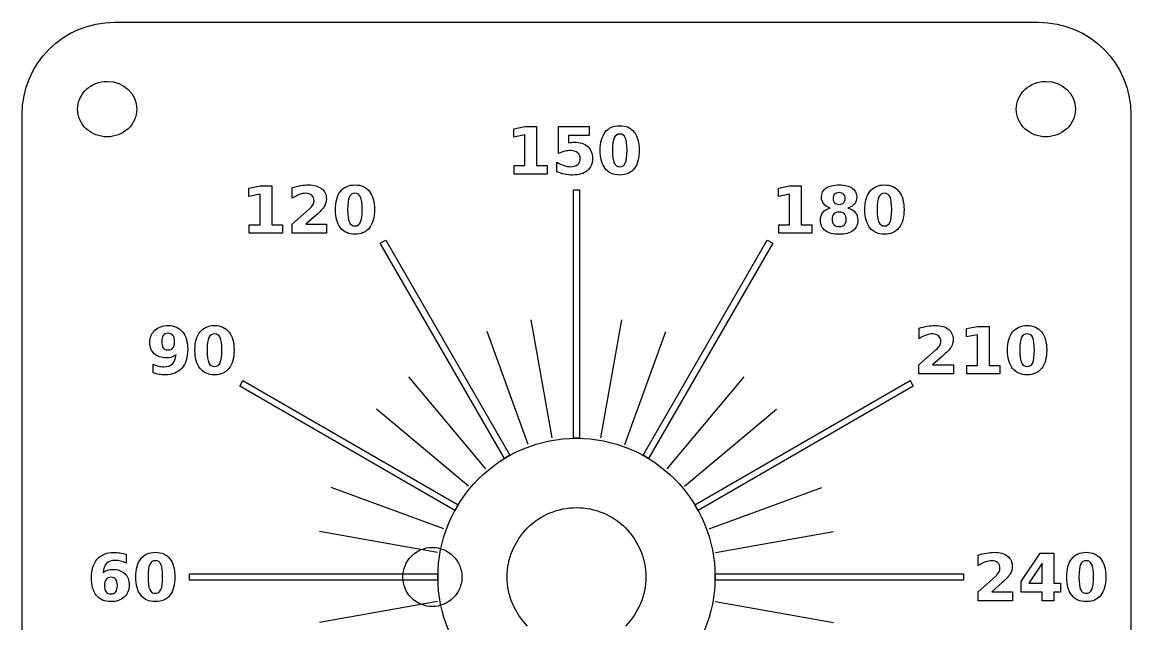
# Model space of a CAD drawing. Extents: x 0.1 to 60.1, y 0.1 to 60.1.
# Drawn here: x 0.1 to 60.1, y 27.6 to 60.1 of the extents above; entities that cross this region are included whole.
import ezdxf

# ---------------------------------------------------------------- set-up
doc = ezdxf.new("R2010")
doc.units = 0
doc.layers.add('Calque_1', color=7, linetype='CONTINUOUS')

msp = doc.modelspace()

# ---------------------------------------------------------------- linework, layer by layer
at = {"layer": 'Calque_1', "color": 3}
for p, q in [((5.132292, 60.132293), (55.132292, 60.132293)), ((5.132292, 60.132293), (5.132292, 60.132293)), ((0.132292, 5.13229), (0.132292, 55.132293)), ((60.132292, 55.132293), (60.132292, 5.13229))]:
    msp.add_line(p, q, dxfattribs=at)
at = {"layer": 'Calque_1', "color": 5}
for p, q in [((6.33229, 55.432292), (6.33229, 55.432292)), ((57.132293, 55.432292), (57.132293, 55.432292)), ((23.932293, 30.132293), (23.932293, 30.132293)), ((33.882292, 30.132293), (33.882292, 30.132293))]:
    msp.add_line(p, q, dxfattribs=at)
at = {"layer": 'Calque_1', "color": 6}
for p, q in [((26.735431, 54.363705), (27.333155, 54.487729)), ((26.735431, 53.912398), (26.735431, 54.363705)), ((27.3366, 54.036421), (26.735431, 53.912398)), ((27.333155, 54.487729), (27.963608, 54.487729)), ((27.3366, 52.374163), (27.3366, 54.036421)), ((27.963608, 54.487729), (27.963608, 52.374163)), ((29.164223, 54.487729), (30.812701, 54.487729)), ((29.164223, 53.040786), (29.164223, 54.487729)), ((30.812701, 54.000248), (29.693045, 54.000248)), ((29.693045, 54.000248), (29.693045, 53.602339)), ((30.812701, 54.487729), (30.812701, 54.000248)), ((32.865978, 53.204431), (32.865978, 53.204431)), ((33.529159, 53.199231), (33.529159, 53.199231)), ((26.750934, 52.374163), (27.3366, 52.374163)), ((26.750934, 51.915965), (26.750934, 52.374163)), ((27.963608, 52.374163), (28.549274, 52.374163)), ((28.549274, 52.374163), (28.549274, 51.915965)), ((29.062593, 52.036545), (29.062593, 52.558477)), ((28.549274, 51.915965), (26.750934, 51.915965)), ((12.407722, 51.162903), (13.005446, 51.286927)), ((12.407722, 50.711596), (12.407722, 51.162903)), ((13.005446, 51.286927), (13.635898, 51.286927)), ((13.635898, 51.286927), (13.635898, 49.173361)), ((14.748665, 50.616856), (14.748665, 51.181851)), ((29.961566, 37.632293), (29.961566, 51.07226)), ((29.961566, 51.07226), (30.303026, 51.07226)), ((30.303026, 51.07226), (30.303026, 37.632293)), ((41.063137, 51.162896), (41.660861, 51.286919)), ((41.063137, 50.711588), (41.063137, 51.162896)), ((41.660861, 51.286919), (42.291313, 51.286919)), ((42.291313, 51.286919), (42.291313, 49.173353)), ((13.008891, 50.835619), (12.407722, 50.711596)), ((13.008891, 49.173361), (13.008891, 50.835619)), ((41.664306, 50.835612), (41.063137, 50.711588)), ((41.664306, 49.173353), (41.664306, 50.835612)), ((44.017306, 50.599623), (44.017306, 50.599623)), ((14.741774, 49.202644), (15.680562, 50.03119)), ((18.538269, 50.003629), (18.538269, 50.003629)), ((19.20145, 49.998429), (19.20145, 49.998429)), ((43.862276, 50.084581), (43.862276, 50.084581)), ((44.346312, 49.865817), (44.346312, 49.865817)), ((47.193684, 50.003621), (47.193684, 50.003621)), ((47.856864, 49.998421), (47.856864, 49.998421)), ((14.741774, 48.715163), (14.741774, 49.202644)), ((16.028518, 49.684959), (15.479024, 49.202644)), ((15.479024, 49.202644), (16.610738, 49.202644)), ((16.610738, 49.202644), (16.610738, 48.715163)), ((12.423225, 49.173361), (13.008891, 49.173361)), ((12.423225, 48.715163), (12.423225, 49.173361)), ((14.221565, 48.715163), (12.423225, 48.715163)), ((13.635898, 49.173361), (14.221565, 49.173361)), ((14.221565, 49.173361), (14.221565, 48.715163)), ((16.610738, 48.715163), (14.741774, 48.715163)), ((41.078639, 49.173353), (41.664306, 49.173353)), ((41.078639, 48.715156), (41.078639, 49.173353)), ((42.876979, 48.715156), (41.078639, 48.715156)), ((42.291313, 49.173353), (42.876979, 49.173353)), ((42.876979, 49.173353), (42.876979, 48.715156)), ((19.514455, 48.181472), (19.810169, 48.352203)), ((26.234439, 36.542119), (19.514455, 48.181472)), ((19.810169, 48.352203), (26.530152, 36.71285)), ((33.734438, 36.712846), (40.454421, 48.352199)), ((40.750135, 48.181469), (34.030152, 36.542116)), ((40.454421, 48.352199), (40.750135, 48.181469)), ((48.672096, 43.014781), (48.672096, 43.579777)), ((51.236969, 43.56083), (51.834693, 43.684853)), ((51.236969, 43.109522), (51.236969, 43.56083)), ((51.838138, 43.233546), (51.236969, 43.109522)), ((51.834693, 43.684853), (52.465145, 43.684853)), ((51.838138, 41.571287), (51.838138, 43.233546)), ((52.465145, 43.684853), (52.465145, 41.571287)), ((8.031987, 42.408453), (8.031987, 42.408453)), ((10.936203, 42.401563), (10.936203, 42.401563)), ((11.599384, 42.396363), (11.599384, 42.396363)), ((48.665205, 41.60057), (49.603994, 42.429116)), ((49.951949, 42.082884), (49.402456, 41.60057)), ((54.914608, 42.401555), (54.914608, 42.401555)), ((55.577789, 42.396355), (55.577789, 42.396355)), ((7.213777, 41.169941), (7.213777, 41.645364)), ((48.665205, 41.113089), (48.665205, 41.60057)), ((49.402456, 41.60057), (50.534169, 41.60057)), ((50.534169, 41.60057), (50.534169, 41.113089)), ((51.252472, 41.571287), (51.838138, 41.571287)), ((51.252472, 41.113089), (51.252472, 41.571287)), ((52.465145, 41.571287), (53.050811, 41.571287)), ((53.050811, 41.571287), (53.050811, 41.113089)), ((7.213777, 41.169951), (7.213777, 41.169941)), ((50.534169, 41.113089), (48.665205, 41.113089)), ((53.050811, 41.113089), (51.252472, 41.113089)), ((11.912387, 40.45442), (12.083118, 40.750134)), ((23.55174, 33.734437), (11.912387, 40.45442)), ((12.083118, 40.750134), (23.722471, 34.030151)), ((36.542118, 34.030147), (48.18147, 40.750131)), ((48.3522, 40.454418), (36.712848, 33.734434)), ((48.18147, 40.750131), (48.3522, 40.454418)), ((30.303026, 37.632293), (29.961566, 37.632293)), ((26.530152, 36.71285), (26.234439, 36.542119)), ((34.030152, 36.542116), (33.734438, 36.712846)), ((23.722471, 34.030151), (23.55174, 33.734437)), ((36.712848, 33.734434), (36.542118, 34.030147)), ((5.75619, 31.352724), (5.75619, 31.35272)), ((5.75619, 31.35272), (5.75619, 30.877297)), ((51.872901, 30.749828), (51.872901, 31.314823)), ((54.19834, 29.88511), (55.228424, 31.4199)), ((55.228424, 31.4199), (55.965674, 31.4199)), ((55.965674, 31.4199), (55.965674, 29.79726)), ((55.338667, 30.873852), (54.611752, 29.79726)), ((55.338667, 29.79726), (55.338667, 30.873852)), ((4.936257, 30.117654), (4.936257, 30.117654)), ((7.735397, 30.136602), (7.735397, 30.136602)), ((8.398578, 30.131402), (8.398578, 30.131402)), ((9.192329, 29.961562), (9.192329, 30.303023)), ((9.192329, 30.303023), (22.632296, 30.303023)), ((22.632296, 30.303023), (22.632296, 29.961562)), ((37.632292, 29.961562), (37.632292, 30.303023)), ((37.632292, 30.303023), (51.072259, 30.303023)), ((51.072259, 30.303023), (51.072259, 29.961562)), ((51.866011, 29.335617), (52.804799, 30.164162)), ((58.115414, 30.136602), (58.115414, 30.136602)), ((58.778594, 30.131402), (58.778594, 30.131402)), ((22.632296, 29.961562), (9.192329, 29.961562)), ((51.072259, 29.961562), (37.632292, 29.961562)), ((53.152754, 29.817931), (52.603261, 29.335617)), ((54.19834, 29.316669), (54.19834, 29.88511)), ((54.611752, 29.79726), (55.338667, 29.79726)), ((55.965674, 29.79726), (56.332577, 29.79726)), ((56.332577, 29.79726), (56.332577, 29.316669)), ((51.866011, 28.848136), (51.866011, 29.335617)), ((53.734975, 28.848136), (51.866011, 28.848136)), ((52.603261, 29.335617), (53.734975, 29.335617)), ((53.734975, 29.335617), (53.734975, 28.848136)), ((55.338667, 29.316669), (54.19834, 29.316669)), ((55.338667, 28.848136), (55.338667, 29.316669)), ((55.965674, 28.848136), (55.338667, 28.848136)), ((56.332577, 29.316669), (55.965674, 29.316669)), ((55.965674, 29.316669), (55.965674, 28.848136))]:
    msp.add_line(p, q, dxfattribs=at)
at = {"layer": 'Calque_1', "color": 1}
for p, q in [((28.806958, 37.648633), (27.679509, 44.042701)), ((31.457625, 37.648633), (32.58507, 44.042702)), ((27.521893, 37.304301), (25.301255, 43.40545)), ((32.742689, 37.304301), (34.963324, 43.405451)), ((25.226348, 35.978967), (21.052915, 40.952668)), ((35.038234, 35.978967), (39.211665, 40.952671)), ((24.285616, 35.038235), (19.311912, 39.211665)), ((35.978966, 35.038235), (40.952668, 39.211668)), ((22.960282, 32.742689), (16.859133, 34.963324)), ((37.3043, 32.74269), (43.405449, 34.963328)), ((22.61595, 31.457625), (16.221881, 32.58507)), ((37.648632, 31.457626), (44.0427, 32.585074)), ((37.632292, 30.132293), (37.632292, 30.132293)), ((22.615951, 28.806957), (16.221883, 27.679509)), ((37.648632, 28.806959), (44.0427, 27.679513))]:
    msp.add_line(p, q, dxfattribs=at)
at = {"layer": 'Calque_1', "color": 3}
for points in [[(0.132292, 55.132293), (0.132292, 57.902293), (2.362292, 60.132293), (5.132292, 60.132293)], [(55.132292, 60.132293), (57.902292, 60.132293), (60.132292, 57.902293), (60.132292, 55.132293)]]:
    msp.add_open_spline(points, degree=3, dxfattribs=at)
at = {"layer": 'Calque_1', "color": 5}
for points in [[(3.13229, 55.432292), (3.13229, 55.830117), (3.300861, 56.211648), (3.600919, 56.492952)], [(3.600919, 56.492952), (3.900977, 56.774257), (4.307944, 56.932292), (4.73229, 56.932292)], [(4.73229, 56.932292), (5.615946, 56.932292), (6.33229, 56.260719), (6.33229, 55.432292)], [(53.932293, 55.432292), (53.932293, 55.830117), (54.100864, 56.211648), (54.400922, 56.492952)], [(54.400922, 56.492952), (54.70098, 56.774257), (55.107947, 56.932292), (55.532293, 56.932292)], [(55.532293, 56.932292), (56.415949, 56.932292), (57.132293, 56.260719), (57.132293, 55.432292)], [(3.600919, 54.371632), (3.300861, 54.652936), (3.13229, 55.034467), (3.13229, 55.432292)], [(6.33229, 55.432292), (6.33229, 55.034467), (6.163719, 54.652936), (5.863661, 54.371632)], [(54.400922, 54.371632), (54.100864, 54.652936), (53.932293, 55.034467), (53.932293, 55.432292)], [(57.132293, 55.432292), (57.132293, 55.034467), (56.963722, 54.652936), (56.663664, 54.371632)], [(4.73229, 53.932292), (4.307944, 53.932292), (3.900977, 54.090327), (3.600919, 54.371632)], [(5.863661, 54.371632), (5.563603, 54.090327), (5.156636, 53.932292), (4.73229, 53.932292)], [(55.532293, 53.932292), (55.107947, 53.932292), (54.70098, 54.090327), (54.400922, 54.371632)], [(56.663664, 54.371632), (56.363606, 54.090327), (55.956639, 53.932292), (55.532293, 53.932292)], [(27.480642, 32.783943), (28.183903, 33.487205), (29.13773, 33.882293), (30.132292, 33.882293)], [(30.132292, 33.882293), (31.126854, 33.882293), (32.080681, 33.487205), (32.783942, 32.783943)], [(26.382292, 30.132293), (26.382292, 31.126855), (26.77738, 32.080682), (27.480642, 32.783943)], [(32.783942, 32.783943), (33.487204, 32.080682), (33.882292, 31.126855), (33.882292, 30.132293)], [(20.732293, 30.132293), (20.732293, 30.556639), (20.900864, 30.963606), (21.200922, 31.263664)], [(21.200922, 31.263664), (21.50098, 31.563722), (21.907947, 31.732293), (22.332293, 31.732293)], [(22.332293, 31.732293), (22.756639, 31.732293), (23.163606, 31.563722), (23.463664, 31.263664)], [(23.463664, 31.263664), (23.763722, 30.963606), (23.932293, 30.556639), (23.932293, 30.132293)], [(21.200922, 29.000922), (20.900864, 29.30098), (20.732293, 29.707947), (20.732293, 30.132293)], [(23.932293, 30.132293), (23.932293, 29.707947), (23.763722, 29.30098), (23.463664, 29.000922)], [(27.480642, 27.480643), (26.77738, 28.183904), (26.382292, 29.137731), (26.382292, 30.132293)], [(33.882292, 30.132293), (33.882292, 29.137731), (33.487204, 28.183904), (32.783942, 27.480643)], [(22.332293, 28.532293), (21.907947, 28.532293), (21.50098, 28.700864), (21.200922, 29.000922)], [(23.463664, 29.000922), (23.163606, 28.700864), (22.756639, 28.532293), (22.332293, 28.532293)]]:
    msp.add_open_spline(points, degree=3, dxfattribs=at)
at = {"layer": 'Calque_1', "color": 6}
for points in [[(31.412148, 53.199231), (31.412148, 53.626423), (31.504017, 53.95543), (31.687756, 54.186251)], [(31.687756, 54.186251), (31.871494, 54.418221), (32.132747, 54.534206), (32.471515, 54.534206)], [(32.47151, 54.081207), (32.329113, 54.081207), (32.227482, 54.015176), (32.166619, 53.883114)], [(32.774678, 53.883114), (32.714965, 54.015176), (32.613909, 54.081207), (32.47151, 54.081207)], [(32.471515, 54.534206), (32.809134, 54.534206), (33.069813, 54.418221), (33.253551, 54.186251)], [(33.253551, 54.186251), (33.43729, 53.95543), (33.529159, 53.626423), (33.529159, 53.199231)], [(29.693045, 53.602339), (29.743572, 53.616119), (29.7941, 53.626456), (29.84463, 53.633349)], [(29.84463, 53.633349), (29.896303, 53.641389), (29.949702, 53.645409), (30.004827, 53.645409)], [(30.004827, 53.645409), (30.31833, 53.645409), (30.562358, 53.566746), (30.736909, 53.40942)], [(30.736909, 53.40942), (30.911461, 53.253242), (30.998737, 53.035053), (30.998737, 52.754852)], [(32.166619, 53.883114), (32.105752, 53.752201), (32.075319, 53.525973), (32.075319, 53.204431)], [(32.865978, 53.204431), (32.865978, 53.525973), (32.835545, 53.752201), (32.774678, 53.883114)], [(29.512178, 53.154474), (29.404231, 53.130361), (29.288246, 53.092465), (29.164223, 53.040786)], [(29.817069, 53.192374), (29.721754, 53.192374), (29.620124, 53.179741), (29.512178, 53.154474)], [(30.196029, 53.075241), (30.10416, 53.15333), (29.97784, 53.192374), (29.817069, 53.192374)], [(30.335556, 52.754847), (30.335556, 52.890354), (30.289047, 52.997152), (30.196029, 53.075241)], [(31.687756, 52.212211), (31.504017, 52.444181), (31.412148, 52.773188), (31.412148, 53.199231)], [(32.075319, 53.204431), (32.075319, 52.879444), (32.105752, 52.650345), (32.166619, 52.517134)], [(32.774678, 52.517134), (32.835545, 52.650345), (32.865978, 52.879444), (32.865978, 53.204431)], [(33.529159, 53.199231), (33.529159, 52.773188), (33.43729, 52.444181), (33.253551, 52.212211)], [(29.062593, 52.558477), (29.202694, 52.478092), (29.33533, 52.417803), (29.460501, 52.37761)], [(29.460501, 52.37761), (29.586822, 52.337417), (29.705678, 52.31732), (29.817069, 52.31732)], [(29.817069, 52.31732), (29.97784, 52.31732), (30.10416, 52.356364), (30.196029, 52.434453)], [(30.196029, 52.434453), (30.289047, 52.51369), (30.335556, 52.620488), (30.335556, 52.754847)], [(30.998737, 52.754852), (30.998737, 52.476947), (30.903423, 52.259332), (30.712794, 52.102006)], [(32.471515, 51.865979), (32.132747, 51.865979), (31.871494, 51.98139), (31.687756, 52.212211)], [(32.166619, 52.517134), (32.227486, 52.383924), (32.329116, 52.317319), (32.47151, 52.317319)], [(32.47151, 52.317319), (32.612759, 52.317319), (32.713815, 52.383924), (32.774678, 52.517134)], [(33.253551, 52.212211), (33.069813, 51.98139), (32.809134, 51.865979), (32.471515, 51.865979)], [(29.488062, 51.909077), (29.345665, 51.936637), (29.203842, 51.979126), (29.062593, 52.036545)], [(29.922144, 51.866017), (29.776302, 51.866017), (29.631608, 51.88037), (29.488062, 51.909077)], [(30.712794, 52.102006), (30.523313, 51.94468), (30.259763, 51.866017), (29.922144, 51.866017)], [(14.748665, 51.181851), (14.897952, 51.231231), (15.045517, 51.268553), (15.19136, 51.293817)], [(15.19136, 51.293817), (15.337202, 51.32023), (15.480173, 51.333437), (15.620274, 51.333437)], [(15.620274, 51.333437), (15.928036, 51.333437), (16.166896, 51.265683), (16.336854, 51.130176)], [(16.336854, 51.130176), (16.507961, 50.994669), (16.593514, 50.805763), (16.593514, 50.563458)], [(17.360046, 50.985449), (17.543785, 51.217419), (17.805038, 51.333404), (18.143806, 51.333404)], [(18.143806, 51.333404), (18.481425, 51.333404), (18.742104, 51.217419), (18.925842, 50.985449)], [(43.390298, 50.666802), (43.390298, 50.883843), (43.471258, 51.049208), (43.633178, 51.162896)], [(43.633178, 51.162896), (43.795097, 51.276584), (44.032809, 51.333428), (44.346312, 51.333428)], [(44.346312, 51.333428), (44.657519, 51.333428), (44.894083, 51.276584), (45.056002, 51.162896)], [(45.056002, 51.162896), (45.217921, 51.050356), (45.298881, 50.884991), (45.298881, 50.666802)], [(46.015461, 50.98544), (46.1992, 51.21741), (46.460453, 51.333395), (46.79922, 51.333395)], [(46.79922, 51.333395), (47.136839, 51.333395), (47.397518, 51.21741), (47.581257, 50.98544)], [(15.143129, 50.813226), (15.020254, 50.769586), (14.888766, 50.704129), (14.748665, 50.616856)], [(15.48247, 50.880406), (15.379117, 50.880406), (15.266004, 50.858013), (15.143129, 50.813226)], [(15.804587, 50.770163), (15.724202, 50.843658), (15.616829, 50.880406), (15.48247, 50.880406)], [(15.926888, 50.479052), (15.926888, 50.599631), (15.886121, 50.696668), (15.804587, 50.770163)], [(15.866598, 50.253398), (15.906791, 50.325745), (15.926888, 50.400963), (15.926888, 50.479052)], [(16.593514, 50.563458), (16.593514, 50.423357), (16.55734, 50.292444), (16.484993, 50.170717)], [(17.084439, 49.998429), (17.084439, 50.425621), (17.176308, 50.754628), (17.360046, 50.985449)], [(17.83891, 50.682313), (17.77805, 50.551399), (17.74762, 50.325171), (17.74762, 50.003629)], [(18.143801, 50.880406), (18.001404, 50.880406), (17.899773, 50.814375), (17.83891, 50.682313)], [(18.446969, 50.682313), (18.387256, 50.814375), (18.2862, 50.880406), (18.143801, 50.880406)], [(18.538269, 50.003629), (18.538269, 50.325171), (18.507836, 50.551399), (18.446969, 50.682313)], [(18.925842, 50.985449), (19.109581, 50.754628), (19.20145, 50.425621), (19.20145, 49.998429)], [(43.509154, 50.301622), (43.429917, 50.399233), (43.390298, 50.52096), (43.390298, 50.666802)], [(44.101716, 50.833889), (44.045443, 50.778769), (44.017306, 50.70068), (44.017306, 50.599623)], [(44.017306, 50.599623), (44.017306, 50.497418), (44.045443, 50.418755), (44.101716, 50.363634)], [(44.346317, 50.916569), (44.240668, 50.916569), (44.159134, 50.889009), (44.101716, 50.833889)], [(44.585751, 50.833889), (44.529484, 50.889009), (44.449673, 50.916569), (44.346317, 50.916569)], [(44.670151, 50.599623), (44.670151, 50.701827), (44.642018, 50.779916), (44.585751, 50.833889)], [(44.585751, 50.363634), (44.642018, 50.418754), (44.670151, 50.497417), (44.670151, 50.599623)], [(45.298881, 50.666802), (45.298881, 50.52096), (45.258688, 50.399233), (45.178303, 50.301622)], [(45.739853, 49.998421), (45.739853, 50.425612), (45.831722, 50.754619), (46.015461, 50.98544)], [(46.494334, 50.682305), (46.433467, 50.551392), (46.403034, 50.325164), (46.403034, 50.003621)], [(46.799225, 50.880398), (46.656828, 50.880398), (46.555197, 50.814367), (46.494334, 50.682305)], [(47.102394, 50.682305), (47.042681, 50.814367), (46.941624, 50.880398), (46.799225, 50.880398)], [(47.193684, 50.003621), (47.193684, 50.325164), (47.163254, 50.551392), (47.102394, 50.682305)], [(47.581257, 50.98544), (47.764995, 50.754619), (47.856864, 50.425612), (47.856864, 49.998421)], [(15.680562, 50.03119), (15.764393, 50.106982), (15.826405, 50.181051), (15.866598, 50.253398)], [(16.484993, 50.170717), (16.412646, 50.050138), (16.260488, 49.888219), (16.028518, 49.684959)], [(17.360046, 49.011409), (17.176308, 49.243379), (17.084439, 49.572386), (17.084439, 49.998429)], [(17.74762, 50.003629), (17.74762, 49.678642), (17.77805, 49.449543), (17.83891, 49.316332)], [(18.446969, 49.316332), (18.507836, 49.449543), (18.538269, 49.678642), (18.538269, 50.003629)], [(19.20145, 49.998429), (19.20145, 49.572386), (19.109581, 49.243379), (18.925842, 49.011409)], [(43.333454, 49.438626), (43.333454, 49.60399), (43.377666, 49.740645), (43.46609, 49.848592)], [(43.46609, 49.848592), (43.555663, 49.957687), (43.687725, 50.03635), (43.862276, 50.084581)], [(43.862276, 50.084581), (43.706099, 50.131661), (43.588391, 50.204008), (43.509154, 50.301622)], [(44.346312, 49.865817), (44.222289, 49.865817), (44.126974, 49.83194), (44.060369, 49.764187)], [(44.101716, 50.363634), (44.159136, 50.308514), (44.24067, 50.280954), (44.346317, 50.280954)], [(44.62881, 49.764187), (44.56335, 49.83194), (44.469184, 49.865817), (44.346312, 49.865817)], [(44.346317, 50.280954), (44.44967, 50.280954), (44.529482, 50.308514), (44.585751, 50.363634)], [(45.178303, 50.301622), (45.099066, 50.204011), (44.981358, 50.131664), (44.825181, 50.084581)], [(44.825181, 50.084581), (44.999732, 50.036348), (45.13122, 49.957685), (45.219644, 49.848592)], [(45.219644, 49.848592), (45.309217, 49.740645), (45.354003, 49.60399), (45.354003, 49.438626)], [(46.015461, 49.011401), (45.831722, 49.24337), (45.739853, 49.572377), (45.739853, 49.998421)], [(46.403034, 50.003621), (46.403034, 49.678634), (46.433467, 49.449535), (46.494334, 49.316325)], [(47.102394, 49.316325), (47.163254, 49.449535), (47.193684, 49.678634), (47.193684, 50.003621)], [(47.856864, 49.998421), (47.856864, 49.572377), (47.764995, 49.24337), (47.581257, 49.011401)], [(17.83891, 49.316332), (17.899777, 49.183122), (18.001407, 49.116517), (18.143801, 49.116517)], [(18.143801, 49.116517), (18.28505, 49.116517), (18.386106, 49.183122), (18.446969, 49.316332)], [(43.588391, 48.85985), (43.418433, 48.990763), (43.333454, 49.183689), (43.333454, 49.438626)], [(44.060369, 49.764187), (43.993762, 49.696434), (43.960459, 49.599397), (43.960459, 49.473077)], [(43.960459, 49.473077), (43.960459, 49.346756), (43.993762, 49.249719), (44.060369, 49.181966)], [(44.727, 49.473077), (44.727, 49.600545), (44.69427, 49.697582), (44.62881, 49.764187)], [(44.62881, 49.181966), (44.69427, 49.249719), (44.727, 49.346756), (44.727, 49.473077)], [(45.354003, 49.438626), (45.354003, 49.183689), (45.269024, 48.990763), (45.099066, 48.85985)], [(46.494334, 49.316325), (46.555201, 49.183114), (46.656831, 49.116509), (46.799225, 49.116509)], [(46.799225, 49.116509), (46.940474, 49.116509), (47.04153, 49.183114), (47.102394, 49.316325)], [(18.143806, 48.665177), (17.805038, 48.665177), (17.543785, 48.780588), (17.360046, 49.011409)], [(18.925842, 49.011409), (18.742104, 48.780588), (18.481425, 48.665177), (18.143806, 48.665177)], [(44.346312, 48.665202), (44.012138, 48.665202), (43.759498, 48.730085), (43.588391, 48.85985)], [(44.060369, 49.181966), (44.126976, 49.115359), (44.22229, 49.082056), (44.346312, 49.082056)], [(44.346312, 49.082056), (44.469187, 49.082056), (44.563353, 49.115359), (44.62881, 49.181966)], [(45.099066, 48.85985), (44.930256, 48.730085), (44.679338, 48.665202), (44.346312, 48.665202)], [(46.79922, 48.665169), (46.460453, 48.665169), (46.1992, 48.78058), (46.015461, 49.011401)], [(47.581257, 49.011401), (47.397518, 48.78058), (47.136839, 48.665169), (46.79922, 48.665169)], [(7.043245, 42.81326), (7.043245, 43.090016), (7.132817, 43.31165), (7.311962, 43.478163)], [(7.311962, 43.478163), (7.492255, 43.644676), (7.733412, 43.727933), (8.035432, 43.727933)], [(8.031987, 43.311068), (7.916002, 43.311068), (7.828727, 43.273172), (7.77016, 43.19738)], [(8.293815, 43.19738), (8.235248, 43.273172), (8.147972, 43.311068), (8.031987, 43.311068)], [(8.035432, 43.727933), (8.370755, 43.727933), (8.630285, 43.614819), (8.814024, 43.388591)], [(8.814024, 43.388591), (8.997763, 43.162363), (9.089632, 42.842543), (9.089632, 42.429132)], [(9.482372, 42.396363), (9.482372, 42.823555), (9.574241, 43.152562), (9.75798, 43.383383)], [(9.75798, 43.383383), (9.941719, 43.615353), (10.202972, 43.731338), (10.541739, 43.731338)], [(10.541734, 43.27834), (10.399337, 43.27834), (10.297706, 43.212309), (10.236843, 43.080247)], [(10.844903, 43.080247), (10.78519, 43.212309), (10.684133, 43.27834), (10.541734, 43.27834)], [(10.541739, 43.731338), (10.879358, 43.731338), (11.140037, 43.615353), (11.323776, 43.383383)], [(11.323776, 43.383383), (11.507515, 43.152562), (11.599384, 42.823555), (11.599384, 42.396363)], [(48.672096, 43.579777), (48.821384, 43.629157), (48.968949, 43.666479), (49.114791, 43.691742)], [(49.06656, 43.211152), (48.943685, 43.167512), (48.812197, 43.102055), (48.672096, 43.014781)], [(49.405902, 43.278332), (49.302549, 43.278332), (49.189435, 43.255939), (49.06656, 43.211152)], [(49.114791, 43.691742), (49.260634, 43.718155), (49.403605, 43.731362), (49.543705, 43.731362)], [(49.728018, 43.168089), (49.647633, 43.241584), (49.540261, 43.278332), (49.405902, 43.278332)], [(49.543705, 43.731362), (49.851467, 43.731362), (50.090327, 43.663608), (50.260285, 43.528101)], [(50.260285, 43.528101), (50.431392, 43.392594), (50.516945, 43.203688), (50.516945, 42.961383)], [(53.460778, 42.396355), (53.460778, 42.823546), (53.552647, 43.152553), (53.736385, 43.383374)], [(53.736385, 43.383374), (53.920124, 43.615344), (54.181377, 43.731329), (54.520145, 43.731329)], [(54.52014, 43.278332), (54.377743, 43.278332), (54.276112, 43.212301), (54.215249, 43.080239)], [(54.823308, 43.080239), (54.763595, 43.212301), (54.662539, 43.278332), (54.52014, 43.278332)], [(54.520145, 43.731329), (54.857764, 43.731329), (55.118443, 43.615344), (55.302181, 43.383374)], [(55.302181, 43.383374), (55.48592, 43.152553), (55.577789, 42.823546), (55.577789, 42.396355)], [(7.284402, 42.206923), (7.123631, 42.360804), (7.043245, 42.562916), (7.043245, 42.81326)], [(7.77016, 43.19738), (7.711593, 43.121588), (7.68231, 43.009048), (7.68231, 42.85976)], [(7.68231, 42.85976), (7.68231, 42.709325), (7.711593, 42.596211), (7.77016, 42.520419)], [(8.381665, 42.85976), (8.381665, 43.009048), (8.352382, 43.121588), (8.293815, 43.19738)], [(8.293815, 42.520419), (8.352382, 42.596211), (8.381665, 42.709325), (8.381665, 42.85976)], [(10.236843, 43.080247), (10.175983, 42.949333), (10.145553, 42.723105), (10.145553, 42.401563)], [(10.936203, 42.401563), (10.936203, 42.723105), (10.90577, 42.949333), (10.844903, 43.080247)], [(49.603994, 42.429116), (49.687825, 42.504908), (49.749836, 42.578978), (49.790029, 42.651325)], [(49.850319, 42.876978), (49.850319, 42.997557), (49.809552, 43.094594), (49.728018, 43.168089)], [(49.790029, 42.651325), (49.830222, 42.723672), (49.850319, 42.798889), (49.850319, 42.876978)], [(50.516945, 42.961383), (50.516945, 42.821282), (50.480771, 42.690369), (50.408424, 42.568642)], [(54.215249, 43.080239), (54.154382, 42.949326), (54.123949, 42.723098), (54.123949, 42.401555)], [(54.914608, 42.401555), (54.914608, 42.723098), (54.884175, 42.949326), (54.823308, 43.080239)], [(7.921744, 41.977824), (7.658769, 41.977824), (7.446321, 42.05419), (7.284402, 42.206923)], [(7.77016, 42.520419), (7.828727, 42.445775), (7.916002, 42.408453), (8.031987, 42.408453)], [(8.20941, 42.020884), (8.120986, 41.992177), (8.025097, 41.977824), (7.921744, 41.977824)], [(8.031987, 42.408453), (8.147972, 42.408453), (8.235248, 42.445775), (8.293815, 42.520419)], [(8.459179, 42.150075), (8.38109, 42.092655), (8.297834, 42.049591), (8.20941, 42.020884)], [(8.264531, 41.660871), (8.374774, 41.771114), (8.439657, 41.934182), (8.459179, 42.150075)], [(9.089632, 42.429132), (9.089632, 42.004237), (8.98226, 41.670062), (8.767515, 41.426609)], [(9.75798, 41.409343), (9.574241, 41.641313), (9.482372, 41.97032), (9.482372, 42.396363)], [(10.145553, 42.401563), (10.145553, 42.076576), (10.175983, 41.847477), (10.236843, 41.714266)], [(10.844903, 41.714266), (10.90577, 41.847477), (10.936203, 42.076576), (10.936203, 42.401563)], [(11.599384, 42.396363), (11.599384, 41.97032), (11.507515, 41.641313), (11.323776, 41.409343)], [(50.408424, 42.568642), (50.336077, 42.448064), (50.183919, 42.286145), (49.951949, 42.082884)], [(53.736385, 41.409335), (53.552647, 41.641304), (53.460778, 41.970311), (53.460778, 42.396355)], [(54.123949, 42.401555), (54.123949, 42.076568), (54.154382, 41.847469), (54.215249, 41.714259)], [(54.823308, 41.714259), (54.884175, 41.847469), (54.914608, 42.076568), (54.914608, 42.401555)], [(55.577789, 42.396355), (55.577789, 41.970311), (55.48592, 41.641304), (55.302181, 41.409335)], [(7.213777, 41.645364), (7.319427, 41.595984), (7.420483, 41.558662), (7.516946, 41.533399)], [(7.516946, 41.533399), (7.613409, 41.509286), (7.708723, 41.497229), (7.802889, 41.497229)], [(7.802889, 41.497229), (8.000408, 41.497229), (8.154288, 41.551776), (8.264531, 41.660871)], [(8.767515, 41.426609), (8.552771, 41.184304), (8.258215, 41.063151), (7.883848, 41.063151)], [(10.541739, 41.063111), (10.202972, 41.063111), (9.941719, 41.178522), (9.75798, 41.409343)], [(10.236843, 41.714266), (10.29771, 41.581056), (10.39934, 41.514451), (10.541734, 41.514451)], [(10.541734, 41.514451), (10.682983, 41.514451), (10.78404, 41.581056), (10.844903, 41.714266)], [(11.323776, 41.409343), (11.140037, 41.178522), (10.879358, 41.063111), (10.541739, 41.063111)], [(54.520145, 41.063103), (54.181377, 41.063103), (53.920124, 41.178514), (53.736385, 41.409335)], [(54.215249, 41.714259), (54.276109, 41.581048), (54.377739, 41.514443), (54.52014, 41.514443)], [(54.52014, 41.514443), (54.661389, 41.514443), (54.762445, 41.581048), (54.823308, 41.714259)], [(55.302181, 41.409335), (55.118443, 41.178514), (54.857764, 41.063103), (54.520145, 41.063103)], [(7.537616, 41.090711), (7.427373, 41.107938), (7.319427, 41.134351), (7.213777, 41.169951)], [(7.883848, 41.063151), (7.76327, 41.063151), (7.647859, 41.072338), (7.537616, 41.090711)], [(4.199007, 31.097784), (4.413751, 31.341237), (4.707732, 31.462964), (5.080951, 31.462964)], [(5.080951, 31.462964), (5.199233, 31.462964), (5.31407, 31.453777), (5.425461, 31.435404)], [(5.425461, 31.435404), (5.536852, 31.417031), (5.647095, 31.389471), (5.75619, 31.352724)], [(6.557174, 31.118422), (6.740913, 31.350391), (7.002166, 31.466376), (7.340934, 31.466376)], [(7.340934, 31.466376), (7.678553, 31.466376), (7.939232, 31.350391), (8.12297, 31.118422)], [(51.872901, 31.314823), (52.022188, 31.364203), (52.169753, 31.401525), (52.315596, 31.426789)], [(52.315596, 31.426789), (52.461438, 31.453202), (52.604409, 31.466409), (52.74451, 31.466409)], [(52.74451, 31.466409), (53.052272, 31.466409), (53.291132, 31.398656), (53.46109, 31.263149)], [(53.46109, 31.263149), (53.632197, 31.127642), (53.71775, 30.938736), (53.71775, 30.696431)], [(56.937191, 31.118422), (57.12093, 31.350391), (57.382183, 31.466376), (57.72095, 31.466376)], [(57.72095, 31.466376), (58.058569, 31.466376), (58.319248, 31.350391), (58.502987, 31.118422)], [(3.878613, 30.096984), (3.878613, 30.521879), (3.985411, 30.855479), (4.199007, 31.097784)], [(4.703713, 30.863521), (4.59347, 30.754426), (4.529162, 30.591933), (4.510788, 30.37604)], [(5.165356, 31.028885), (4.967837, 31.028885), (4.813956, 30.973764), (4.703713, 30.863521)], [(5.447854, 30.990985), (5.351391, 31.016252), (5.257225, 31.028885), (5.165356, 31.028885)], [(5.75619, 30.877297), (5.647095, 30.928977), (5.544317, 30.966873), (5.447854, 30.990985)], [(6.281567, 30.131402), (6.281567, 30.558594), (6.373436, 30.887601), (6.557174, 31.118422)], [(7.036038, 30.815285), (6.975171, 30.684372), (6.944738, 30.458144), (6.944738, 30.136602)], [(7.340929, 31.013378), (7.198532, 31.013378), (7.096901, 30.947347), (7.036038, 30.815285)], [(7.644097, 30.815285), (7.584384, 30.947347), (7.483328, 31.013378), (7.340929, 31.013378)], [(7.735397, 30.136602), (7.735397, 30.458144), (7.704964, 30.684372), (7.644097, 30.815285)], [(8.12297, 31.118422), (8.306709, 30.887601), (8.398578, 30.558594), (8.398578, 30.131402)], [(52.267364, 30.946198), (52.144489, 30.902558), (52.013002, 30.837101), (51.872901, 30.749828)], [(52.606706, 31.013378), (52.503353, 31.013378), (52.390239, 30.990985), (52.267364, 30.946198)], [(52.928823, 30.903135), (52.848437, 30.97663), (52.741065, 31.013378), (52.606706, 31.013378)], [(53.051124, 30.612025), (53.051124, 30.732603), (53.010357, 30.82964), (52.928823, 30.903135)], [(52.990834, 30.386371), (53.031027, 30.458718), (53.051124, 30.533936), (53.051124, 30.612025)], [(53.71775, 30.696431), (53.71775, 30.55633), (53.681576, 30.425417), (53.609229, 30.30369)], [(56.661583, 30.131402), (56.661583, 30.558594), (56.753452, 30.887601), (56.937191, 31.118422)], [(57.416054, 30.815285), (57.355194, 30.684372), (57.324764, 30.458144), (57.324764, 30.136602)], [(57.720945, 31.013378), (57.578548, 31.013378), (57.476917, 30.947347), (57.416054, 30.815285)], [(58.024114, 30.815285), (57.964401, 30.947347), (57.863344, 31.013378), (57.720945, 31.013378)], [(58.115414, 30.136602), (58.115414, 30.458144), (58.084981, 30.684372), (58.024114, 30.815285)], [(58.502987, 31.118422), (58.686725, 30.887601), (58.778594, 30.558594), (58.778594, 30.131402)], [(4.152498, 29.135802), (3.969908, 29.36203), (3.878613, 29.682424), (3.878613, 30.096984)], [(4.510788, 30.37604), (4.58658, 30.432313), (4.668688, 30.474229), (4.757112, 30.501786)], [(4.67443, 30.003965), (4.61701, 29.929322), (4.5883, 29.816782), (4.5883, 29.666346)], [(4.936257, 30.117654), (4.820272, 30.117654), (4.732997, 30.079758), (4.67443, 30.003965)], [(4.757112, 30.501786), (4.845536, 30.530493), (4.941999, 30.544846), (5.0465, 30.544846)], [(5.198084, 30.003965), (5.140664, 30.079758), (5.053388, 30.117654), (4.936257, 30.117654)], [(5.0465, 30.544846), (5.309476, 30.544846), (5.521349, 30.467906), (5.68212, 30.314025)], [(5.285934, 29.666346), (5.285934, 29.816782), (5.256651, 29.929322), (5.198084, 30.003965)], [(5.68212, 30.314025), (5.84404, 30.160144), (5.925, 29.958606), (5.925, 29.709411)], [(6.557174, 29.144382), (6.373436, 29.376352), (6.281567, 29.705359), (6.281567, 30.131402)], [(6.944738, 30.136602), (6.944738, 29.811615), (6.975171, 29.582516), (7.036038, 29.449305)], [(7.644097, 29.449305), (7.704964, 29.582516), (7.735397, 29.811615), (7.735397, 30.136602)], [(8.398578, 30.131402), (8.398578, 29.705359), (8.306709, 29.376352), (8.12297, 29.144382)], [(52.804799, 30.164162), (52.88863, 30.239954), (52.950641, 30.314024), (52.990834, 30.386371)], [(53.609229, 30.30369), (53.536882, 30.183111), (53.384724, 30.021192), (53.152754, 29.817931)], [(56.937191, 29.144382), (56.753452, 29.376352), (56.661583, 29.705359), (56.661583, 30.131402)], [(57.324764, 30.136602), (57.324764, 29.811615), (57.355194, 29.582516), (57.416054, 29.449305)], [(58.024114, 29.449305), (58.084981, 29.582516), (58.115414, 29.811615), (58.115414, 30.136602)], [(58.778594, 30.131402), (58.778594, 29.705359), (58.686725, 29.376352), (58.502987, 29.144382)], [(4.5883, 29.666346), (4.5883, 29.51591), (4.61701, 29.402796), (4.67443, 29.327004)], [(5.198084, 29.327004), (5.256651, 29.402796), (5.285934, 29.51591), (5.285934, 29.666346)], [(5.925, 29.709411), (5.925, 29.433803), (5.834853, 29.212743), (5.65456, 29.04623)], [(7.036038, 29.449305), (7.096898, 29.316094), (7.198528, 29.249489), (7.340929, 29.249489)], [(7.340929, 29.249489), (7.482178, 29.249489), (7.583234, 29.316094), (7.644097, 29.449305)], [(57.416054, 29.449305), (57.476921, 29.316094), (57.578551, 29.249489), (57.720945, 29.249489)], [(57.720945, 29.249489), (57.862194, 29.249489), (57.963251, 29.316094), (58.024114, 29.449305)], [(4.929367, 28.798183), (4.595193, 28.798183), (4.336237, 28.910723), (4.152498, 29.135802)], [(4.67443, 29.327004), (4.732997, 29.252361), (4.820272, 29.215039), (4.936257, 29.215039)], [(5.65456, 29.04623), (5.474267, 28.880865), (5.232536, 28.798183), (4.929367, 28.798183)], [(4.936257, 29.215039), (5.05339, 29.215039), (5.140666, 29.252361), (5.198084, 29.327004)], [(7.340934, 28.79815), (7.002166, 28.79815), (6.740913, 28.913561), (6.557174, 29.144382)], [(8.12297, 29.144382), (7.939232, 28.913561), (7.678553, 28.79815), (7.340934, 28.79815)], [(57.72095, 28.79815), (57.382183, 28.79815), (57.12093, 28.913561), (56.937191, 29.144382)], [(58.502987, 29.144382), (58.319248, 28.913561), (58.058569, 28.79815), (57.72095, 28.79815)]]:
    msp.add_open_spline(points, degree=3, dxfattribs=at)
at = {"layer": 'Calque_1', "color": 1}
for points in [[(24.828991, 35.435594), (26.235514, 36.842117), (28.143168, 37.632293), (30.132292, 37.632293)], [(30.132292, 37.632293), (32.121416, 37.632293), (34.02907, 36.842117), (35.435593, 35.435594)], [(22.632292, 30.132293), (22.632292, 32.121417), (23.422468, 34.029071), (24.828991, 35.435594)], [(35.435593, 35.435594), (36.842116, 34.029071), (37.632292, 32.121417), (37.632292, 30.132293)], [(24.828991, 24.828992), (23.422468, 26.235515), (22.632292, 28.143169), (22.632292, 30.132293)], [(37.632292, 30.132293), (37.632292, 28.143169), (36.842116, 26.235515), (35.435593, 24.828992)]]:
    msp.add_open_spline(points, degree=3, dxfattribs=at)

doc.saveas('drawing.dxf')
